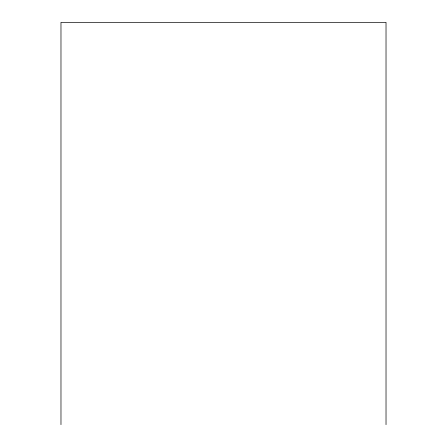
<?xml version="1.0" encoding="UTF-8"?>
<svg xmlns="http://www.w3.org/2000/svg" width="447" height="447" viewBox="0 0 447 447"><rect width="100%" height="100%" fill="white"/><g stroke="black" fill="none" stroke-linecap="round" stroke-linejoin="round"><path stroke-width="0.67" d="M386.024 424.65L386.024 22.35L60.976 22.35L60.976 424.65"/></g></svg>
